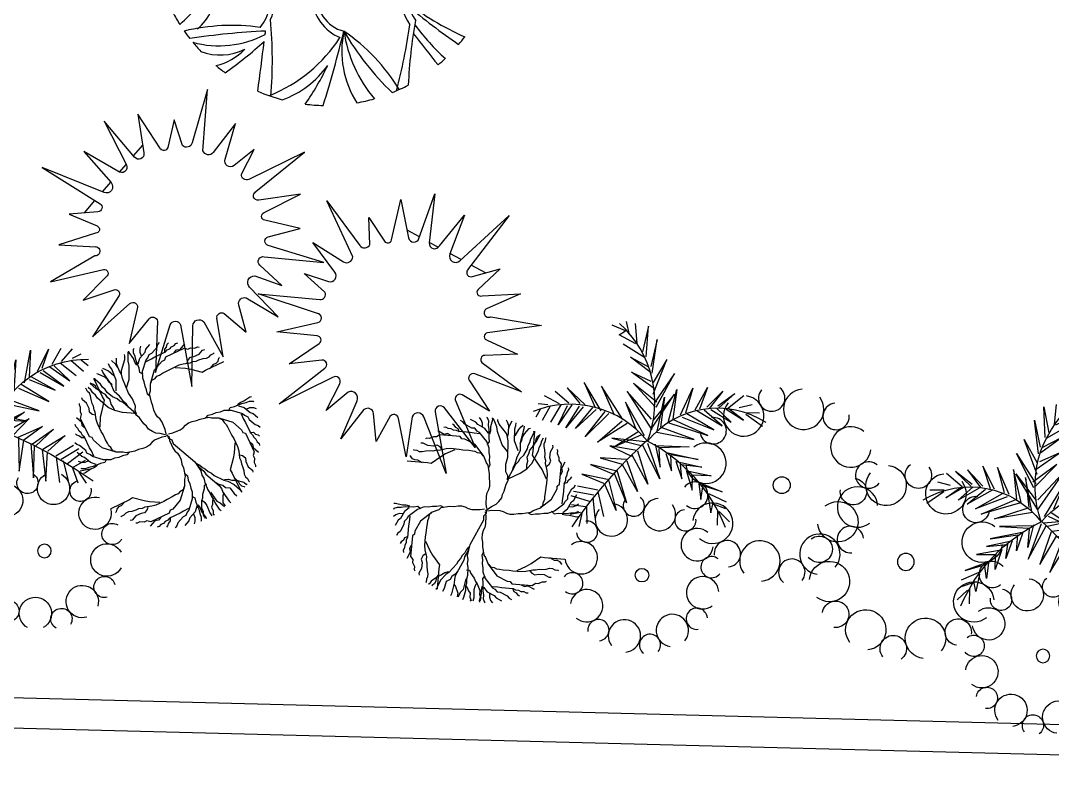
# Model space of a CAD drawing. Header units: millimetres. Extents: x 2680932 to 6187768, y 127588 to 383208.
# Drawn here: x 2890690 to 2892742, y 148388 to 149904 of the extents above; entities that cross this region are included whole.
import ezdxf

# ---------------------------------------------------------------- set-up
doc = ezdxf.new("R2010")
doc.units = ezdxf.units.MM
doc.header["$LTSCALE"] = 20
for name, color, linetype in [('家具内线', 36, 'Continuous'), ('家具外线', 255, 'Continuous'), ('标注', 6, 'Continuous'), ('阳台栏杆', 149, 'Continuous')]:
    doc.layers.add(name, color=color, linetype=linetype)

# ---------------------------------------------------------------- blocks, each defined once
blk = doc.blocks.new('MK-ZW-0233')
at = {"layer": '家具内线'}
for centre, radius, start, end in [((-123992.2, 6391), 888.3, 198.3624, 207.9764), ((-125359, 5786.4), 533.6, 24.6827, 34.5736), ((-124654.8, 5924), 233.8, 136.9242, 187.8864), ((-124624.8, 5877), 200.5, 93.2751, 139.9903), ((-125383.4, 5962.2), 408.7, 351.6519, 13.0282), ((-124874.2, 6127.4), 146.8, 222.8383, 259.7004), ((-124802.3, 5937.3), 107, 144.9498, 207.921), ((-80631.4, 18175.9), 45793.7, 195.41189, 195.42072), ((-124647.8, 5972.7), 128.8, 179.2774, 208.731), ((-124794, 6275.2), 391, 278.2209, 298.8771), ((-124770.7, 4831.9), 1113.3, 74.5509, 81.4496), ((-124924.9, 5963.5), 81.3, 228.2592, 290.1619), ((-124867.1, 5974.3), 84.6, 256.7975, 282.1242), ((-124787.8, 5877.7), 63.1, 167.3636, 193.9648), ((-124669.5, 5857.6), 105.7, 149.8069, 182.4763), ((-124879.1, 5831.2), 134.3, 344.6002, 26.3862), ((-124290, 5593.3), 368, 120.4681, 145.5338), ((-125037.6, 6767.2), 888.3, 264.8677, 274.7699), ((-124835.4, 5994), 299.7, 200.8844, 236.4929), ((-124911.5, 5999.7), 128.8, 246.0709, 275.5246), ((-124814.3, 5934.5), 105.7, 216.6005, 249.2698), ((-124662.3, 5870.8), 77.8, 166.0807, 212.8574), ((-124850.1, 5812.4), 50.1, 39.1009, 88.7068), ((-124755.1, 5801.6), 55.1, 111.2404, 161.0332), ((-124689.8, 5801.6), 88.7, 133.8296, 168.0428), ((-124796.6, 5833.8), 55.1, 178.0339, 223.7891), ((-124777.8, 5821.3), 40.4, 145.8448, 189.7004), ((-124791.3, 5768.9), 53.1, 36.2277, 119.879), ((-124839.5, 5841.9), 112.7, 330.6885, 353.1781), ((-124914.9, 5706.1), 93.9, 94.9732, 156.1785), ((-124917.1, 5716.3), 74, 84.9096, 164.3665), ((-124913.8, 5839.2), 40.8, 255.9902, 302.7741), ((-126641.6, 3448.7), 2911.7, 52.6009, 53.5216), ((-124605.1, 6050.5), 377.7, 220.5484, 225.3824), ((-124834.5, 5742.9), 52.7, 90.5104, 132.8529), ((-124664.7, 5821.5), 74, 264.9096, 344.3665), ((-124666.8, 5831.7), 93.9, 274.9732, 336.1785), ((-124746.4, 5543.8), 299.7, 21.4135, 56.4929), ((-125059.3, 6074.9), 364.2, 300.7405, 306.6817), ((-124791.3, 5768.9), 53.1, 165.5822, 200.6279), ((-124791.3, 5768.9), 53.1, 344.7693, 19.6817), ((-124522.5, 5462.9), 364.2, 120.7405, 126.6817), ((-122940.1, 8089.1), 2911.7, 232.6009, 233.5216), ((-124742.3, 5695.9), 112.7, 150.6885, 173.1781), ((-124747.2, 5794.9), 52.7, 270.5104, 312.8529), ((-124976.7, 5487.3), 377.7, 40.5484, 45.3824), ((-125291.8, 5944.5), 368, 301.6502, 325.5338), ((-124829.6, 5713.3), 55.1, 328.9885, 14.7437), ((-124785.2, 5704), 55.1, 358.0339, 43.7891), ((-124668, 5698.6), 40.8, 75.9902, 122.7741), ((-124919.5, 5667), 77.8, 346.0807, 32.8574), ((-124791.3, 5768.9), 53.1, 288.1389, 300.7157), ((-124804, 5716.5), 40.4, 325.8448, 9.7004), ((-124731.7, 5725.4), 50.1, 219.1009, 268.7068), ((-124767.5, 5603.3), 105.7, 36.6005, 69.2698), ((-124863.1, 5616.7), 105.7, 7.5551, 40.2244), ((-124794, 5660.1), 63.1, 347.3636, 13.9648), ((-124670.3, 5538.1), 128.8, 66.0709, 95.5246), ((-124787.7, 5262.6), 391, 98.2209, 118.8771), ((-124927, 5613.8), 233.8, 305.6769, 7.8864), ((-124714.7, 5563.5), 84.6, 76.7975, 102.1242), ((-124779.4, 5600.5), 107, 324.9498, 27.921), ((-124656.9, 5574.3), 81.3, 48.2592, 110.1619), ((-124544.1, 4770.6), 888.3, 84.9149, 94.7699), ((-124811, 6705.9), 1113.3, 254.507, 261.4496), ((-124895.8, 5643.6), 137.6, 299.4712, 354.2383), ((-125347.2, 5300), 574.5, 12.4544, 23.2051), ((-124904.3, 5419), 146.8, 13.7929, 50.655)]:
    blk.add_arc(centre, radius, start, end, dxfattribs=at)
at = {"layer": '家具外线'}
for centre, radius, start, end in [((-124791.3, 5768.9), 345, 106.926, 117.0852), ((-125017.4, 6025.8), 145.5, 6.4134, 30.2235), ((-125058.1, 6170.1), 225.2, 325.3383, 344.6146), ((-124791.3, 5768.9), 345, 92.7595, 98.2787), ((-80631.4, 18175.9), 45793.7, 195.27222, 195.39469), ((-123941.8, 5619.5), 930.4, 148.2534, 154.5582), ((-124644.6, 6007.3), 115.1, 123.1974, 159.2239), ((-124791.3, 5768.9), 345, 75.9695, 80.2815), ((-125046.6, 5935.2), 171.8, 23.1271, 55.1217), ((-125372.6, 7258.8), 1393.7, 295.3256, 301.964), ((-124669.9, 5978.4), 107.9, 80.8315, 139.7062), ((-124791.3, 5768.9), 345, 63.0406, 66.3223), ((-124791.3, 5768.9), 345, 121.6472, 127.3098), ((-124544.7, 6446.4), 574.5, 221.9115, 232.2505), ((-124791.3, 5768.9), 345, 128.7897, 132.7421), ((-124814.5, 5983.2), 200.5, 164.19, 206.7838), ((-126379.2, 5840.4), 1393.7, 2.1192, 8.3735), ((-125070.3, 6262.6), 537.3, 320.9027, 335.7622), ((-124791.3, 5768.9), 345, 49.0769, 52.3298), ((-124925.4, 5981.7), 107.9, 157.897, 206.4998), ((-125679.5, 6812.7), 1361.9, 319.5013, 324.9028), ((-124686.4, 5970.7), 81.3, 161.4656, 242.6331), ((-124879.1, 6318.4), 464.9, 306.2009, 317.2698), ((-124791.3, 5768.9), 345, 39.4997, 42.7024), ((-124791.3, 5768.9), 345, 139.7422, 143.6501), ((-124308.7, 6509.5), 930.4, 215.1784, 221.3517), ((-124942.1, 6016.4), 115.1, 192.2878, 226.0174), ((-125912.5, 7720.1), 2219, 306.6454, 308.7029), ((-124840.3, 6333.8), 450.6, 280.5873, 300.282), ((-124440.2, 6845.4), 917.7, 259.0967, 267.1681), ((-124791.3, 5768.9), 345, 21.7328, 27.6075), ((-124791.3, 5768.9), 345, 156.1292, 164.5076), ((-118782.9, 51263.5), 45793.7, 262.06233, 262.18823), ((-118782.9, 51263.5), 45793.7, 262.20543, 262.21427), ((-124874.3, 6290.5), 563.8, 299.8774, 315.6984), ((-124943.8, 5922.4), 190.1, 198.8236, 233.8637), ((-124632.4, 6072.3), 273.5, 278.1995, 309.419), ((-124791.3, 5768.9), 345, 9.5357, 15.4786), ((-124791.3, 5768.9), 345, 172.3461, 178.3479), ((-124808.7, 6272.4), 560.9, 234.653, 243.8495), ((-124552.2, 5988.2), 191.1, 257.5483, 301.9711), ((-124791.3, 5768.9), 53.1, 149.1669, 149.8284), ((-125258, 3221.6), 2664.2, 72.2636, 75.5553), ((-124323.8, 8316.2), 2664.2, 252.2471, 255.5553), ((-124637.9, 5615.4), 190.1, 19.2091, 53.8637), ((-124773, 5265.4), 560.9, 54.7382, 63.8495), ((-124791.3, 5768.9), 345, 352.4208, 358.381), ((-125029.6, 5549.6), 191.1, 77.5483, 122.2059), ((-124949.4, 5465.5), 273.5, 98.1995, 129.5803), ((-124707.5, 5247.3), 563.8, 119.8774, 135.7733), ((-124702.7, 5706.6), 134.3, 164.6002, 206.3862), ((-124791.3, 5768.9), 53.1, 217.2562, 238.1465), ((-124791.3, 5768.9), 345, 189.6118, 195.5691), ((-124772.5, 5706), 50.1, 159.1546, 239.6614), ((-124791.3, 5768.9), 345, 336.1407, 344.7097), ((-124741.5, 5204), 450.6, 100.5873, 120.282), ((-124858.7, 5679.2), 63.1, 318.3182, 344.9194), ((-123202.6, 5697.4), 1393.7, 182.1192, 188.351), ((-130798.9, -39725.7), 45793.7, 82.20543, 82.21427), ((-124767.3, 5554.6), 200.5, 344.4328, 26.7838), ((-124791.3, 5768.9), 345, 201.8336, 207.6074), ((-124836.2, 5556.3), 84.6, 47.7521, 73.0788), ((-124198.4, 5575.6), 408.7, 171.6519, 192.9611), ((-125273.1, 5028.3), 930.4, 35.2185, 41.3517), ((-130798.9, -39725.7), 45793.7, 82.06323, 82.18823), ((-125141.6, 4692.4), 917.7, 79.0967, 87.2144), ((-123902.3, 4725.2), 1361.9, 139.5013, 144.9222), ((-124511.5, 5275.2), 537.3, 140.9027, 155.8086), ((-124997.4, 5703.3), 233.8, 277.6372, 338.841), ((-124639.7, 5521.4), 115.1, 12.656, 46.0174), ((-124656.3, 5556.1), 107.9, 338.5537, 26.4998), ((-123669.3, 3817.7), 2219, 126.6454, 128.717), ((-124702.6, 5219.5), 464.9, 126.2009, 137.334), ((-124791.3, 5768.9), 345, 319.8915, 323.7523), ((-124791.3, 5768.9), 345, 219.5811, 222.797), ((-125037, 5091.4), 574.5, 41.9539, 52.2505), ((-124707.6, 5410.4), 146.8, 42.8383, 79.7004), ((-124314.9, 5481.7), 533.6, 175.6373, 185.7535), ((-124660.2, 5503.3), 171.8, 174.0817, 207.2807), ((-124222.7, 5751.4), 533.6, 204.6827, 214.5396), ((-124535.2, 5602.6), 171.8, 203.1271, 234.9824), ((-124791.3, 5768.9), 345, 229.1814, 232.4475), ((-124791.3, 5768.9), 345, 308.9966, 313.0138), ((-124764.3, 5292.3), 225.2, 116.2929, 135.3423), ((-124729.7, 5438.3), 145.5, 157.368, 181.5852), ((-124523.7, 5367.7), 225.2, 145.3383, 164.575), ((-124564.3, 5512), 145.5, 186.4134, 210.1223), ((-124791.3, 5768.9), 345, 304.3177, 307.4478), ((-124791.3, 5768.9), 345, 239.5193, 247.2857), ((-124791.3, 5768.9), 345, 297.1594, 301.7361), ((-124791.3, 5768.9), 345, 287.0321, 291.9443), ((-124791.3, 5768.9), 345, 255.9208, 260.9007), ((-124791.3, 5768.9), 345, 266.3942, 278.4099)]:
    blk.add_arc(centre, radius, start, end, dxfattribs=at)
blk = doc.blocks.new('MK-ZW-0004')
at = {"layer": '家具内线'}
for p, q in [((-131356.9, 4514.5), (-131363.7, 4542.2)), ((-131354.8, 4495.1), (-131371.2, 4515.8)), ((-131354.9, 4510.9), (-131339.5, 4535.5)), ((-131357.9, 4472.8), (-131378.7, 4505.2)), ((-131341.6, 4507.5), (-131355.9, 4492.9)), ((-131354.5, 4474.7), (-131341.6, 4507.5)), ((-131352.1, 4442.9), (-131382.4, 4484.1)), ((-131382.4, 4484.1), (-131355.2, 4452.2)), ((-131338.5, 4474.4), (-131354.8, 4455.6)), ((-131351.8, 4446.2), (-131338.5, 4474.4)), ((-131380.7, 4445.5), (-131347.7, 4423.3)), ((-131345.6, 4411.8), (-131380.7, 4445.5)), ((-131333.7, 4450.2), (-131349, 4425.7)), ((-131344.2, 4409.4), (-131333.7, 4450.2)), ((-131503.8, 4377), (-131519.7, 4414.9)), ((-131337.1, 4385), (-131373.6, 4421.1)), ((-131373.6, 4421.1), (-131340.8, 4395.5)), ((-131327.9, 4420.3), (-131340.2, 4394.3)), ((-131336.4, 4383.8), (-131327.9, 4420.3)), ((-131329.2, 4359.4), (-131375.3, 4404.3)), ((-131375.3, 4404.3), (-131334, 4367.8)), ((-131318.3, 4395.7), (-131334, 4367.8)), ((-131327.5, 4360.4), (-131318.3, 4395.7)), ((-131307, 4324.1), (-131290.3, 4397)), ((-131290.3, 4397), (-131296.9, 4321.7)), ((-131281.9, 4326.1), (-131264.8, 4393.2)), ((-131264.8, 4393.2), (-131268.3, 4327.8)), ((-131253.3, 4332.3), (-131239.7, 4395.3)), ((-131239.7, 4395.3), (-131241.9, 4332.7)), ((-131226.9, 4337.2), (-131208.9, 4402.7)), ((-131208.9, 4402.7), (-131219.4, 4339.4)), ((-131202.3, 4345.2), (-131183.8, 4404.8)), ((-131183.8, 4404.8), (-131191.7, 4347.1)), ((-131172.3, 4354.1), (-131156.1, 4402.2)), ((-131157.4, 4358.6), (-131140.2, 4395)), ((-131136.7, 4368.4), (-131120.4, 4396.1)), ((-131122.6, 4374.4), (-131104.1, 4393.1)), ((-131505.1, 4374.2), (-131528.5, 4389.5)), ((-131475.6, 4348.2), (-131493.7, 4384.9)), ((-131493.7, 4384.9), (-131480.5, 4351.5)), ((-131449.2, 4332.6), (-131470.8, 4375.5)), ((-131470.8, 4375.5), (-131460.2, 4336.6)), ((-131424.5, 4320.2), (-131451.4, 4372.2)), ((-131451.4, 4372.2), (-131437.3, 4327.2)), ((-131364.2, 4311.8), (-131417.1, 4373.5)), ((-131417.1, 4373.5), (-131375.7, 4311.3)), ((-131318, 4335.8), (-131373.5, 4373.6)), ((-131373.5, 4373.6), (-131322.8, 4344.2)), ((-131303.3, 4377.4), (-131321, 4345.1)), ((-131319, 4333.7), (-131303.3, 4377.4)), ((-131499.4, 4359.1), (-131524.5, 4367.2)), ((-131392.9, 4315.8), (-131432.9, 4370.6)), ((-131432.9, 4370.6), (-131404.3, 4315.4)), ((-131333.9, 4314.8), (-131389.8, 4366.6)), ((-131389.8, 4366.6), (-131347.5, 4313.1)), ((-131173.7, 4351.3), (-131143.3, 4323.7)), ((-131161.8, 4356.1), (-131131.4, 4328.5)), ((-131147.7, 4362.1), (-131122.6, 4333.5)), ((-131135.8, 4366.8), (-131113.8, 4348.8)), ((-131120.8, 4371.3), (-131101.9, 4363.7)), ((-131478.7, 4348.5), (-131519.6, 4343.4)), ((-131506.4, 4330.6), (-131464.2, 4338.4)), ((-131464.6, 4334), (-131506.4, 4330.6)), ((-131211.1, 4299.3), (-131241.9, 4332.7)), ((-131223.8, 4336.9), (-131188.2, 4300.1)), ((-131188.2, 4300.1), (-131217.2, 4340.7)), ((-131201.4, 4343.6), (-131163.5, 4308.1)), ((-131163.5, 4308.1), (-131190.8, 4345.6)), ((-131488.4, 4314.3), (-131447.4, 4329.6)), ((-131444.8, 4324.9), (-131488.4, 4314.3)), ((-131466.8, 4291.9), (-131430.7, 4320.7)), ((-131422.8, 4317.1), (-131466.8, 4291.9)), ((-131441.3, 4277.9), (-131402.5, 4312.3)), ((-131392.4, 4309.9), (-131441.3, 4277.9)), ((-131363.4, 4310.2), (-131412.6, 4263.6)), ((-131336.1, 4313.6), (-131383.6, 4263.9)), ((-131383.6, 4263.9), (-131345.8, 4310.1)), ((-131304.4, 4319.4), (-131251.5, 4278.1)), ((-131251.5, 4278.1), (-131293.8, 4321.4)), ((-131281.1, 4324.6), (-131240.1, 4288.8)), ((-131240.1, 4288.8), (-131266.1, 4329.1)), ((-131254.6, 4329.5), (-131211.1, 4299.3)), ((-131412.6, 4263.6), (-131374.8, 4309.8)), ((-131327.7, 4304), (-131403.8, 4268.7)), ((-131403.8, 4268.7), (-131340.5, 4290.6)), ((-131326.3, 4214.9), (-131328.6, 4305.6)), ((-131309.7, 4308.2), (-131312.3, 4231.1)), ((-131243.6, 4294.9), (-131304.8, 4294.7)), ((-131303.9, 4303.3), (-131243.6, 4294.9)), ((-131358.9, 4271.9), (-131425, 4234.1)), ((-131358.1, 4270.3), (-131345.7, 4207.9)), ((-131338.7, 4287.5), (-131326.3, 4214.9)), ((-131312.3, 4231.1), (-131302.6, 4285.7)), ((-131292.9, 4268.8), (-131223.4, 4269.7)), ((-131223.4, 4269.7), (-131287.6, 4259.5)), ((-131425, 4234.1), (-131359.8, 4263.2)), ((-131345.7, 4207.9), (-131366, 4263.7)), ((-131289.8, 4258.3), (-131288.5, 4179.3)), ((-131367.7, 4246.4), (-131427.1, 4202.2)), ((-131374.8, 4238.3), (-131354.1, 4186.8)), ((-131288.5, 4179.3), (-131280.1, 4241.3)), ((-131272.6, 4233.4), (-131207.9, 4247.9)), ((-131207.9, 4247.9), (-131268.2, 4225.7)), ((-131388, 4210.3), (-131431.5, 4158.8)), ((-131427.1, 4202.2), (-131380.1, 4227.1)), ((-131354.1, 4186.8), (-131377.4, 4222.5)), ((-131262.5, 4220.8), (-131262.9, 4155.1)), ((-131262.9, 4155.1), (-131255.5, 4208.4)), ((-131255, 4212.8), (-131200, 4223.8)), ((-131200, 4223.8), (-131251.5, 4206.6)), ((-131236.1, 4195), (-131184.6, 4212.2)), ((-131184.6, 4212.2), (-131230.4, 4190.1)), ((-131431.5, 4158.8), (-131392.4, 4197.6)), ((-131368.1, 4160.3), (-131388.4, 4195.7)), ((-131385.3, 4205.7), (-131368.1, 4160.3)), ((-131241.4, 4194), (-131228.6, 4146.1)), ((-131218.9, 4180.3), (-131174.5, 4199.6)), ((-131174.5, 4199.6), (-131211, 4176.6)), ((-131200.4, 4168.4), (-131164.3, 4187)), ((-131394.6, 4175.9), (-131430.6, 4126.6)), ((-131391.5, 4175.6), (-131369, 4131.2)), ((-131228.6, 4146.1), (-131233.9, 4186)), ((-131215.4, 4174.1), (-131204.4, 4139.6)), ((-131180.6, 4159.3), (-131152, 4175.7)), ((-131430.6, 4126.6), (-131393.7, 4164.1)), ((-131198.7, 4165.3), (-131181.9, 4136.1)), ((-131178, 4154.7), (-131162.6, 4143)), ((-131160.4, 4154.5), (-131145, 4163.3)), ((-131393.7, 4143.7), (-131411.7, 4108.8)), ((-131390.6, 4143.4), (-131372.1, 4111.1)), ((-131389.7, 4121.4), (-131398.5, 4096)), ((-131372.1, 4111.1), (-131386.6, 4110.9)), ((-131386.6, 4110.9), (-131370.3, 4087.5))]:
    blk.add_line(p, q, dxfattribs=at)
for centre, radius in [((-131490.5, 4534.9), 16.8), ((-131159.8, 4541.4), 13.5)]:
    blk.add_circle(centre, radius, dxfattribs=at)
at = {"layer": '家具外线'}
for p, q in [((-131013.3, 4409.5), (-131046, 4433.7)), ((-131034.9, 4437.9), (-131035.8, 4439.5)), ((-131034.3, 4432.2), (-131034.9, 4437.9)), ((-131022.8, 4444.9), (-131023.7, 4446.4)), ((-131018.1, 4441.4), (-131022.8, 4444.9)), ((-131015.5, 4436.8), (-131018.1, 4441.4)), ((-131010.8, 4433.4), (-131015.5, 4436.8)), ((-131004.1, 4431.1), (-131010.8, 4433.4)), ((-131000.1, 4447.7), (-131003.9, 4449.6)), ((-130994.8, 4438.4), (-131000.1, 4447.7)), ((-130985.5, 4431.5), (-130994.8, 4438.4)), ((-130989.1, 4451.9), (-130992, 4452.3)), ((-130984.4, 4448.5), (-130989.1, 4451.9)), ((-130975.7, 4447.3), (-130984.4, 4448.5)), ((-130971, 4443.9), (-130975.7, 4447.3)), ((-130963.2, 4444.3), (-130971, 4443.9)), ((-130930.5, 4420.2), (-130963.2, 4444.3)), ((-130955.6, 4440.5), (-130962.6, 4452.8)), ((-130948.9, 4438.2), (-130955.6, 4440.5)), ((-130945.2, 4450.5), (-130949, 4452.4)), ((-130945.4, 4432), (-130948.9, 4438.2)), ((-130942.6, 4445.9), (-130945.2, 4450.5)), ((-130937.9, 4442.5), (-130942.6, 4445.9)), ((-130935.3, 4437.8), (-130937.9, 4442.5)), ((-130930.6, 4434.4), (-130935.3, 4437.8)), ((-130928.9, 4445.6), (-130930.7, 4448.6)), ((-130928, 4429.8), (-130930.6, 4434.4)), ((-130928.3, 4439.8), (-130928.9, 4445.6)), ((-130925.7, 4435.2), (-130928.3, 4439.8)), ((-130927.1, 4428.2), (-130925.7, 4435.2)), ((-130910.6, 4441.8), (-130913.2, 4446.4)), ((-130910, 4436), (-130910.6, 4441.8)), ((-130902, 4422.2), (-130910, 4436)), ((-130889, 4427.6), (-130895.2, 4438.3)), ((-131031.7, 4427.5), (-131034.3, 4432.2)), ((-131027, 4424.1), (-131031.7, 4427.5)), ((-131021.8, 4414.9), (-131027, 4424.1)), ((-130996.5, 4427.3), (-131004.1, 4431.1)), ((-130991.9, 4423.8), (-130996.5, 4427.3)), ((-130985.2, 4421.5), (-130991.9, 4423.8)), ((-130978.8, 4429.2), (-130985.5, 4431.5)), ((-130980.5, 4418.1), (-130985.2, 4421.5)), ((-130967.1, 4413.5), (-130980.5, 4418.1)), ((-130975.3, 4423.1), (-130978.8, 4429.2)), ((-130974.7, 4417.3), (-130975.3, 4423.1)), ((-130959.5, 4409.7), (-130967.1, 4413.5)), ((-130929.9, 4414.4), (-130930.5, 4420.2)), ((-130925.2, 4410.9), (-130929.9, 4414.4)), ((-130909.3, 4416), (-130928, 4429.8)), ((-130903.7, 4411), (-130909.3, 4416)), ((-130897.4, 4418.7), (-130902, 4422.2)), ((-130895.9, 4411.4), (-130897.4, 4418.7)), ((-130888.4, 4421.8), (-130889, 4427.6)), ((-130880.5, 4408), (-130888.4, 4421.8)), ((-130883.1, 4412.6), (-130878.8, 4419.2)), ((-130878.8, 4419.2), (-130877.4, 4426.1)), ((-130877.4, 4426.1), (-130878, 4431.9)), ((-130870.6, 4409.6), (-130866.3, 4416.1)), ((-130868, 4404.9), (-130857.5, 4415)), ((-130866.3, 4416.1), (-130864.9, 4423)), ((-130864.9, 4423), (-130865.7, 4424.6)), ((-130863.5, 4411.3), (-130858.3, 4416.3)), ((-130857.5, 4415), (-130856.4, 4417.7)), ((-131007.8, 4404.5), (-131013.3, 4409.5)), ((-130984.2, 4405.8), (-131007.8, 4404.5)), ((-130973.5, 4405.8), (-130984.2, 4405.8)), ((-130953.1, 4403.2), (-130973.5, 4405.8)), ((-130945.5, 4399.3), (-130959.5, 4409.7)), ((-130940, 4394.3), (-130945.5, 4399.3)), ((-130930.7, 4387.4), (-130940, 4394.3)), ((-130913.8, 4391), (-130925.2, 4410.9)), ((-130894.4, 4404.1), (-130903.7, 4411)), ((-130893.3, 4406.8), (-130895.9, 4411.4)), ((-130890.8, 4383.7), (-130893.3, 4406.8)), ((-130882.7, 4388.4), (-130874, 4401.5)), ((-130879.3, 4396.4), (-130880.5, 4408)), ((-130877.5, 4393.4), (-130872.3, 4398.4)), ((-130874, 4401.5), (-130870.6, 4409.6)), ((-130872.3, 4398.4), (-130868, 4404.9)), ((-130872.1, 4384), (-130869.3, 4397.8)), ((-130869.3, 4397.8), (-130864.9, 4404.4)), ((-130864.9, 4404.4), (-130863.5, 4411.3)), ((-130859.9, 4390.9), (-130851.3, 4404)), ((-130851.3, 4404), (-130846.1, 4409.1)), ((-130850.1, 4392.5), (-130845.7, 4399.1)), ((-130849.5, 4386.7), (-130850.1, 4392.5)), ((-130845.7, 4399.1), (-130844.3, 4406)), ((-130844.8, 4383.3), (-130834.4, 4393.3)), ((-130844.3, 4406), (-130841.4, 4405.6)), ((-130834.4, 4393.3), (-130830.3, 4395.6)), ((-131110.1, 4374.5), (-131112.8, 4375.7)), ((-131100, 4364.1), (-131110.1, 4374.5)), ((-130925.1, 4382.4), (-130930.7, 4387.4)), ((-130920.4, 4379), (-130925.1, 4382.4)), ((-130917.8, 4374.4), (-130920.4, 4379)), ((-130912.3, 4369.4), (-130917.8, 4374.4)), ((-130910.8, 4362.1), (-130913.8, 4391)), ((-130893.7, 4369.8), (-130890.8, 4383.7)), ((-130893.1, 4378.3), (-130886.2, 4380.3)), ((-130886.2, 4380.3), (-130882.7, 4388.4)), ((-130872.9, 4371.3), (-130871.5, 4378.2)), ((-130871.5, 4378.2), (-130872.1, 4384)), ((-130871.2, 4382.4), (-130865.1, 4385.9)), ((-130865.1, 4385.9), (-130859.9, 4390.9)), ((-130858.7, 4365.1), (-130854.3, 4371.7)), ((-130857.8, 4363.6), (-130842.2, 4378.7)), ((-130854.3, 4371.7), (-130849.1, 4376.7)), ((-130850.9, 4379.8), (-130849.5, 4386.7)), ((-130850.3, 4374), (-130850.9, 4379.8)), ((-130849.1, 4376.7), (-130844.8, 4383.3)), ((-130842.2, 4378.7), (-130835.2, 4380.6)), ((-130835.2, 4380.6), (-130825, 4386.4)), ((-130833.6, 4359.1), (-130818, 4374.1)), ((-130832.2, 4366), (-130829.4, 4379.9)), ((-130829.4, 4379.9), (-130824.2, 4384.9)), ((-130818, 4374.1), (-130814, 4376.4)), ((-131121.2, 4354.7), (-131126.9, 4354.1)), ((-131114.2, 4353.3), (-131121.2, 4354.7)), ((-131118.1, 4367.2), (-131119.7, 4366.4)), ((-131111.2, 4365.8), (-131118.1, 4367.2)), ((-131103.1, 4351.6), (-131116.9, 4343.7)), ((-131107.7, 4349), (-131114.2, 4353.3)), ((-131104.6, 4361.5), (-131111.2, 4365.8)), ((-131096.5, 4358), (-131104.6, 4361.5)), ((-131091.5, 4352.8), (-131103.1, 4351.6)), ((-131093.5, 4359.8), (-131100, 4364.1)), ((-131083.4, 4349.4), (-131096.5, 4358)), ((-131088.5, 4354.6), (-131093.5, 4359.8)), ((-130913.6, 4348.2), (-130910.8, 4362.1)), ((-130911.6, 4363.6), (-130912.3, 4369.4)), ((-130905.8, 4348.6), (-130901.4, 4355.2)), ((-130901.4, 4355.2), (-130898, 4363.3)), ((-130898, 4363.3), (-130893.7, 4369.8)), ((-130873.1, 4352.8), (-130871.7, 4359.7)), ((-130868.5, 4349.3), (-130873.1, 4352.8)), ((-130871.7, 4359.7), (-130872.9, 4371.3)), ((-130872.5, 4347), (-130863.9, 4360.1)), ((-130863.9, 4360.1), (-130858.7, 4365.1)), ((-130843.2, 4347.5), (-130838, 4352.5)), ((-130838, 4352.5), (-130833.6, 4359.1)), ((-130831.6, 4360.2), (-130832.2, 4366)), ((-130821.7, 4347.5), (-130811.2, 4357.6)), ((-130811.2, 4357.6), (-130805.2, 4361.1)), ((-130802.2, 4346.5), (-130797, 4351.5)), ((-130797, 4351.5), (-130798.1, 4348.8)), ((-131122.7, 4343.1), (-131133.4, 4336.9)), ((-131116.9, 4343.7), (-131122.7, 4343.1)), ((-131113.8, 4334.7), (-131117.2, 4330)), ((-131106.5, 4336.2), (-131113.8, 4334.7)), ((-131101.9, 4338.8), (-131106.5, 4336.2)), ((-131099.2, 4337.7), (-131106.1, 4328.4)), ((-131078.8, 4341.3), (-131101.9, 4338.8)), ((-131075.3, 4345.9), (-131083.4, 4349.4)), ((-131064.9, 4338.4), (-131078.8, 4341.3)), ((-131073.4, 4339), (-131075.3, 4345.9)), ((-131058.4, 4334.1), (-131064.9, 4338.4)), ((-131050.3, 4330.7), (-131058.4, 4334.1)), ((-131043.7, 4326.3), (-131050.3, 4330.7)), ((-130919.9, 4326.3), (-130913, 4342.5)), ((-130915.3, 4337.1), (-130909.2, 4340.5)), ((-130913, 4342.5), (-130913.6, 4348.2)), ((-130909.2, 4340.5), (-130905.8, 4348.6)), ((-130884.6, 4325.8), (-130881.2, 4333.9)), ((-130881.2, 4333.9), (-130876, 4338.9)), ((-130876, 4338.9), (-130872.5, 4347)), ((-130873.6, 4330.1), (-130843.2, 4347.5)), ((-130857, 4329.4), (-130836.1, 4335.2)), ((-130851.3, 4342.8), (-130844.3, 4344.8)), ((-130844.3, 4344.8), (-130836.5, 4345.2)), ((-130836.5, 4345.2), (-130830.4, 4348.7)), ((-130836.1, 4335.2), (-130828.3, 4335.6)), ((-130835.3, 4333.7), (-130828.6, 4331.4)), ((-130830.4, 4348.7), (-130821.7, 4347.5)), ((-130828.6, 4331.4), (-130820.7, 4331.8)), ((-130828.3, 4335.6), (-130814.4, 4339.5)), ((-130822.6, 4318.2), (-130798.4, 4350.9)), ((-130820.7, 4331.8), (-130812, 4330.6)), ((-130817.2, 4326.7), (-130808, 4331.9)), ((-130814.4, 4339.5), (-130802.2, 4346.5)), ((-130812, 4330.6), (-130796.3, 4331.5)), ((-130808, 4331.9), (-130804.5, 4336.6)), ((-130804.5, 4336.6), (-130799.9, 4339.3)), ((-130799.9, 4339.3), (-130794.2, 4339.9)), ((-130796.3, 4331.5), (-130790.2, 4334.9)), ((-130794.2, 4339.9), (-130792.6, 4340.7)), ((-130790.2, 4334.9), (-130789.3, 4333.4)), ((-131136.9, 4321.5), (-131141.5, 4318.9)), ((-131131.1, 4322.1), (-131136.9, 4321.5)), ((-131117.2, 4330), (-131131.1, 4322.1)), ((-131111.1, 4322.8), (-131124.9, 4304.1)), ((-131106.1, 4328.4), (-131111.1, 4322.8)), ((-131086, 4318.3), (-131106, 4306.9)), ((-131057.2, 4321.3), (-131086, 4318.3)), ((-131074.1, 4311.7), (-131077.5, 4307)), ((-131069.5, 4314.3), (-131074.1, 4311.7)), ((-131064.5, 4319.8), (-131069.5, 4314.3)), ((-131058.7, 4320.4), (-131064.5, 4319.8)), ((-131043.3, 4318.5), (-131057.2, 4321.3)), ((-131035.6, 4322.9), (-131043.7, 4326.3)), ((-131037.5, 4319.1), (-131043.3, 4318.5)), ((-131021.4, 4312.2), (-131037.5, 4319.1)), ((-131032.1, 4316.8), (-131035.6, 4322.9)), ((-131014.8, 4307.9), (-131021.4, 4312.2)), ((-130948.9, 4282.9), (-130900.2, 4310.7)), ((-130932, 4305.1), (-130927.7, 4311.6)), ((-130927.7, 4311.6), (-130924.2, 4319.7)), ((-130924.2, 4319.7), (-130919.9, 4326.3)), ((-130900.2, 4310.7), (-130884.6, 4325.8)), ((-130896.2, 4313.1), (-130891, 4318.1)), ((-130896.2, 4313.1), (-130889.2, 4315)), ((-130891, 4318.1), (-130878.8, 4325.1)), ((-130889.2, 4315), (-130883.1, 4318.5)), ((-130883.1, 4318.5), (-130876.2, 4320.4)), ((-130878.8, 4325.1), (-130873.6, 4330.1)), ((-130876.2, 4320.4), (-130870.1, 4323.9)), ((-130870.1, 4323.9), (-130863.1, 4325.9)), ((-130863.1, 4325.9), (-130857, 4329.4)), ((-130827.6, 4312.7), (-130822.6, 4318.2)), ((-130826.3, 4289.1), (-130827.6, 4312.7)), ((-130801, 4309), (-130798.7, 4315.7)), ((-130798.7, 4315.7), (-130795.3, 4320.4)), ((-130795.3, 4320.4), (-130790.7, 4323)), ((-130790.7, 4323), (-130787.2, 4327.7)), ((-130787.2, 4327.7), (-130785.7, 4328.6)), ((-131141, 4289.5), (-131145.6, 4286.9)), ((-131140.6, 4303.2), (-131143.7, 4301.4)), ((-131137.5, 4294.2), (-131141, 4289.5)), ((-131134.9, 4303.8), (-131140.6, 4303.2)), ((-131115.2, 4301.6), (-131139.4, 4268.9)), ((-131132.9, 4296.8), (-131137.5, 4294.2)), ((-131130.3, 4306.4), (-131134.9, 4303.8)), ((-131129.5, 4301.5), (-131132.9, 4296.8)), ((-131123.3, 4305), (-131130.3, 4306.4)), ((-131124.9, 4304.1), (-131129.5, 4301.5)), ((-131109.5, 4302.2), (-131115.2, 4301.6)), ((-131106, 4306.9), (-131109.5, 4302.2)), ((-131089.4, 4292.1), (-131094.4, 4286.6)), ((-131082.5, 4301.4), (-131089.4, 4292.1)), ((-131077.5, 4307), (-131082.5, 4301.4)), ((-131006.7, 4304.4), (-131014.8, 4307.9)), ((-131000.1, 4300.1), (-131006.7, 4304.4)), ((-130995.1, 4294.9), (-131000.1, 4300.1)), ((-130991.6, 4288.8), (-130995.1, 4294.9)), ((-130957.2, 4278.4), (-130948.5, 4291.5)), ((-130948.5, 4291.5), (-130943.3, 4296.6)), ((-130943.3, 4296.6), (-130937.2, 4300)), ((-130937.2, 4300), (-130932, 4305.1)), ((-130814, 4285.4), (-130810.6, 4290.1)), ((-130810.6, 4290.1), (-130808.3, 4296.8)), ((-130808.3, 4296.8), (-130804.8, 4301.4)), ((-130804.8, 4301.4), (-130801, 4309)), ((-130802.8, 4283.7), (-130800.6, 4290.4)), ((-130800.6, 4290.4), (-130793.7, 4299.8)), ((-130793.7, 4299.8), (-130784.4, 4305)), ((-130784.4, 4305), (-130782.5, 4308.8)), ((-130783.6, 4289.3), (-130780.2, 4294)), ((-130780.2, 4294), (-130779.8, 4296.9)), ((-131135.6, 4276.5), (-131147.9, 4269.4)), ((-131145.6, 4286.9), (-131147.5, 4283.1)), ((-131139.4, 4268.9), (-131139, 4261.1)), ((-131133.3, 4283.2), (-131135.6, 4276.5)), ((-131127.1, 4286.7), (-131133.3, 4283.2)), ((-131104.8, 4272.6), (-131108.6, 4265)), ((-131094.4, 4286.6), (-131104.8, 4272.6)), ((-131098.2, 4279), (-131100.9, 4258.6)), ((-130986.9, 4269.3), (-130993.9, 4267.4)), ((-130986.6, 4283.6), (-130991.6, 4288.8)), ((-130978.2, 4268.2), (-130986.9, 4269.3)), ((-130973.5, 4274.9), (-130986.6, 4283.6)), ((-130962.5, 4269), (-130978.2, 4268.2)), ((-130965.4, 4271.5), (-130973.5, 4274.9)), ((-130964.6, 4267.8), (-130960.2, 4274.4)), ((-130960.6, 4270.3), (-130957.2, 4278.4)), ((-130960.2, 4274.4), (-130953.3, 4276.3)), ((-130953.3, 4276.3), (-130948.9, 4282.9)), ((-130828.9, 4258), (-130826.3, 4278.4)), ((-130826.3, 4278.4), (-130826.3, 4289.1)), ((-130822.4, 4264.4), (-130818.6, 4272)), ((-130818.6, 4272), (-130814, 4285.4)), ((-130814.8, 4279.6), (-130809, 4280.2)), ((-130809, 4280.2), (-130802.8, 4283.7)), ((-130788.2, 4276), (-130784.8, 4280.6)), ((-130787.8, 4268.1), (-130788.2, 4276)), ((-130784.8, 4280.6), (-130783.6, 4289.3)), ((-131142.4, 4256.4), (-131143.6, 4247.7)), ((-131139, 4261.1), (-131142.4, 4256.4)), ((-131124.3, 4253.3), (-131126.6, 4246.6)), ((-131118.2, 4256.8), (-131124.3, 4253.3)), ((-131112.4, 4257.4), (-131118.2, 4256.8)), ((-131113.2, 4251.6), (-131116.6, 4246.9)), ((-131108.6, 4265), (-131113.2, 4251.6)), ((-131100.9, 4258.6), (-131100.8, 4247.9)), ((-131014.2, 4255.8), (-131024.6, 4245.7)), ((-131008.1, 4259.2), (-131014.2, 4255.8)), ((-131002.9, 4264.3), (-131008.1, 4259.2)), ((-130993.9, 4267.4), (-131002.9, 4264.3)), ((-130970, 4258.6), (-130978.7, 4245.5)), ((-130966.6, 4266.7), (-130970, 4258.6)), ((-130961.8, 4265.5), (-130953.7, 4262.1)), ((-130953.7, 4262.1), (-130940.6, 4253.4)), ((-130940.6, 4253.4), (-130935.5, 4248.2)), ((-130837.8, 4244.9), (-130832.8, 4250.4)), ((-130832.8, 4250.4), (-130822.4, 4264.4)), ((-130811.9, 4235.4), (-130787.8, 4268.1)), ((-130800.1, 4250.3), (-130793.9, 4253.8)), ((-130793.9, 4253.8), (-130791.6, 4260.5)), ((-130791.6, 4260.5), (-130779.3, 4267.6)), ((-130786.2, 4247.5), (-130781.6, 4250.1)), ((-130781.6, 4250.1), (-130779.7, 4253.9)), ((-131147, 4243), (-131147.4, 4240.1)), ((-131143.6, 4247.7), (-131147, 4243)), ((-131142.7, 4232), (-131144.7, 4228.2)), ((-131133.5, 4237.3), (-131142.7, 4232)), ((-131126.6, 4246.6), (-131133.5, 4237.3)), ((-131126.2, 4228), (-131128.5, 4221.3)), ((-131122.4, 4235.6), (-131126.2, 4228)), ((-131118.9, 4240.2), (-131122.4, 4235.6)), ((-131116.6, 4246.9), (-131118.9, 4240.2)), ((-131089.7, 4237.1), (-131114, 4223.1)), ((-131100.8, 4247.9), (-131099.6, 4224.3)), ((-131075.7, 4240.9), (-131089.7, 4237.1)), ((-131085.3, 4229.4), (-131088.7, 4221.3)), ((-131080.1, 4234.4), (-131085.3, 4229.4)), ((-131075.7, 4240.9), (-131080.1, 4234.4)), ((-131060, 4241.8), (-131075.7, 4240.9)), ((-131050.1, 4229.1), (-131062.3, 4222.1)), ((-131033.9, 4238.4), (-131060, 4241.8)), ((-131050.1, 4229.1), (-131055.3, 4224.1)), ((-131037.9, 4236.1), (-131050.1, 4229.1)), ((-131030.7, 4242.2), (-131037.9, 4236.1)), ((-131036.2, 4233), (-131036.7, 4224.5)), ((-131031.8, 4239.5), (-131036.2, 4233)), ((-131024.6, 4245.7), (-131030.7, 4242.2)), ((-130995.2, 4231.9), (-130999.5, 4225.4)), ((-130990, 4237), (-130995.2, 4231.9)), ((-130983.9, 4240.4), (-130990, 4237)), ((-130978.7, 4245.5), (-130983.9, 4240.4)), ((-130935.5, 4248.2), (-130932, 4242.1)), ((-130932, 4242.1), (-130927, 4236.9)), ((-130927, 4236.9), (-130920.5, 4232.6)), ((-130920.5, 4232.6), (-130912.4, 4229.1)), ((-130912.4, 4229.1), (-130905.8, 4224.8)), ((-130853.1, 4225.4), (-130849.6, 4230)), ((-130849.6, 4230), (-130844.7, 4235.6)), ((-130844.7, 4235.6), (-130837.8, 4244.9)), ((-130841.1, 4218.7), (-130821.2, 4230.2)), ((-130821.2, 4230.2), (-130817.7, 4234.8)), ((-130817.7, 4234.8), (-130811.9, 4235.4)), ((-130816.1, 4214.2), (-130802.3, 4232.9)), ((-130803.8, 4232), (-130796.9, 4230.6)), ((-130802.3, 4232.9), (-130797.7, 4235.5)), ((-130797.7, 4235.5), (-130794.3, 4240.2)), ((-130796.9, 4230.6), (-130792.3, 4233.2)), ((-130794.3, 4240.2), (-130789.6, 4242.8)), ((-130792.3, 4233.2), (-130786.5, 4233.8)), ((-130789.6, 4242.8), (-130786.2, 4247.5)), ((-130786.5, 4233.8), (-130783.5, 4235.6)), ((-131140, 4209.3), (-131141.5, 4208.4)), ((-131136.5, 4214), (-131140, 4209.3)), ((-131130.5, 4209.6), (-131136.6, 4206.1)), ((-131131.9, 4216.6), (-131136.5, 4214)), ((-131128.5, 4221.3), (-131131.9, 4216.6)), ((-131125.3, 4214.6), (-131130.5, 4209.6)), ((-131104.6, 4218.8), (-131128.7, 4186.1)), ((-131119.2, 4218.1), (-131125.3, 4214.6)), ((-131113.1, 4207.3), (-131120, 4205.4)), ((-131114, 4223.1), (-131119.2, 4218.1)), ((-131110, 4210.3), (-131119.2, 4205.1)), ((-131107, 4210.8), (-131113.1, 4207.3)), ((-131100, 4212.8), (-131107, 4210.8)), ((-131099.6, 4224.3), (-131104.6, 4218.8)), ((-131097.4, 4208.2), (-131102.6, 4203.1)), ((-131094.8, 4217.8), (-131100, 4212.8)), ((-131085.2, 4215.1), (-131097.4, 4208.2)), ((-131088.7, 4221.3), (-131094.8, 4217.8)), ((-131075.3, 4216.7), (-131085.2, 4215.1)), ((-131071.8, 4210.5), (-131084, 4203.6)), ((-131069.2, 4220.2), (-131075.3, 4216.7)), ((-131061.4, 4220.6), (-131071.8, 4210.5)), ((-131062.3, 4222.1), (-131069.2, 4220.2)), ((-131055.3, 4224.1), (-131061.4, 4220.6)), ((-131045.4, 4211.4), (-131055.8, 4201.4)), ((-131036.7, 4224.5), (-131045.4, 4211.4)), ((-131007.3, 4210.7), (-131014.2, 4194.6)), ((-131003, 4217.3), (-131007.3, 4210.7)), ((-130999.5, 4225.4), (-131003, 4217.3)), ((-130905.8, 4224.8), (-130889.6, 4217.9)), ((-130895, 4220.2), (-130891.6, 4214.1)), ((-130891.6, 4214.1), (-130883.5, 4210.7)), ((-130889.6, 4217.9), (-130883.9, 4218.5)), ((-130883.9, 4218.5), (-130870, 4215.7)), ((-130883.5, 4210.7), (-130876.9, 4206.3)), ((-130870, 4215.7), (-130841.1, 4218.7)), ((-130868.5, 4216.6), (-130862.7, 4217.2)), ((-130862.7, 4217.2), (-130857.7, 4222.7)), ((-130857.7, 4222.7), (-130853.1, 4225.4)), ((-130828, 4199.3), (-130821.1, 4208.7)), ((-130821.1, 4208.7), (-130816.1, 4214.2)), ((-130809.9, 4207), (-130796.1, 4214.9)), ((-130796.1, 4214.9), (-130790.3, 4215.5)), ((-130790.3, 4215.5), (-130785.7, 4218.1)), ((-131133, 4197.2), (-131134.6, 4196.3)), ((-131120, 4205.4), (-131134.2, 4197.3)), ((-131127.2, 4197.8), (-131133, 4197.2)), ((-131122.6, 4200.4), (-131127.2, 4197.8)), ((-131126, 4187.7), (-131127.2, 4185)), ((-131113.9, 4194.6), (-131126, 4187.7)), ((-131119.2, 4205.1), (-131122.6, 4200.4)), ((-131108.7, 4199.7), (-131113.9, 4194.6)), ((-131092.6, 4190.5), (-131113.5, 4170.4)), ((-131102.6, 4203.1), (-131108.7, 4199.7)), ((-131096.7, 4188.1), (-131101.9, 4183.1)), ((-131090.6, 4191.6), (-131096.7, 4188.1)), ((-131084, 4203.6), (-131092.6, 4190.5)), ((-131080.2, 4201.7), (-131084.4, 4180.9)), ((-131055.8, 4201.4), (-131073.1, 4175.1)), ((-131061.3, 4192.1), (-131059.4, 4174.8)), ((-131021.4, 4188.4), (-131025.7, 4181.8)), ((-131018, 4196.5), (-131021.4, 4188.4)), ((-131011.9, 4200), (-131018, 4196.5)), ((-131013.6, 4188.8), (-131016.4, 4174.9)), ((-131014.2, 4194.6), (-131013.6, 4188.8)), ((-130876.9, 4206.3), (-130868.8, 4202.9)), ((-130868.8, 4202.9), (-130862.3, 4198.6)), ((-130862.3, 4198.6), (-130848.4, 4195.7)), ((-130853.8, 4198), (-130851.8, 4191.1)), ((-130851.8, 4191.1), (-130843.7, 4187.6)), ((-130848.4, 4195.7), (-130825.3, 4198.2)), ((-130843.7, 4187.6), (-130830.6, 4179)), ((-130825.3, 4198.2), (-130820.7, 4200.8)), ((-130824.1, 4185.4), (-130810.3, 4193.3)), ((-130820.7, 4200.8), (-130813.4, 4202.3)), ((-130819.5, 4188), (-130812.9, 4183.7)), ((-130813.4, 4202.3), (-130809.9, 4207)), ((-130810.3, 4193.3), (-130804.5, 4193.9)), ((-130804.5, 4193.9), (-130793.7, 4200.1)), ((-131121.9, 4175.8), (-131124.8, 4176.1)), ((-131108, 4179.6), (-131121.9, 4175.8)), ((-131113.5, 4170.4), (-131116.6, 4166.5)), ((-131101.9, 4183.1), (-131108, 4179.6)), ((-131090.8, 4173.2), (-131103, 4166.2)), ((-131084.4, 4180.9), (-131097.4, 4161.2)), ((-131076.5, 4167), (-131081.7, 4162)), ((-131076.5, 4167), (-131078, 4160.1)), ((-131073.1, 4175.1), (-131076.5, 4167)), ((-131059.4, 4174.8), (-131065.1, 4147.1)), ((-131033.5, 4167.2), (-131036.4, 4153.3)), ((-131029.2, 4173.7), (-131033.5, 4167.2)), ((-131025.7, 4181.8), (-131029.2, 4173.7)), ((-131016.4, 4174.9), (-131013.4, 4146.1)), ((-131015.5, 4173.4), (-131014.9, 4167.6)), ((-131014.9, 4167.6), (-131009.4, 4162.6)), ((-130838.7, 4182.4), (-130833.7, 4177.2)), ((-130835.7, 4184.2), (-130824.1, 4185.4)), ((-130833.7, 4177.2), (-130827.2, 4172.9)), ((-130830.6, 4179), (-130822.5, 4175.5)), ((-130827.2, 4172.9), (-130817.1, 4162.5)), ((-130822.5, 4175.5), (-130816, 4171.2)), ((-130816, 4171.2), (-130809.1, 4169.8)), ((-130812.9, 4183.7), (-130806, 4182.3)), ((-130809.1, 4169.8), (-130807.5, 4170.6)), ((-130806, 4182.3), (-130800.2, 4182.9)), ((-131109.9, 4164.2), (-131114.9, 4163.5)), ((-131103, 4166.2), (-131109.9, 4164.2)), ((-131102.6, 4156.2), (-131105.8, 4152.3)), ((-131097.4, 4161.2), (-131102.6, 4156.2)), ((-131091.3, 4150.4), (-131101.4, 4144.6)), ((-131090.4, 4148.9), (-131091.8, 4142)), ((-131086.1, 4155.5), (-131091.3, 4150.4)), ((-131081.7, 4162), (-131090.4, 4148.9)), ((-131078, 4160.1), (-131075.5, 4137)), ((-131065.1, 4147.1), (-131068.6, 4139)), ((-131044.5, 4148.7), (-131053.1, 4135.5)), ((-131041, 4156.8), (-131044.5, 4148.7)), ((-131034.1, 4158.7), (-131041, 4156.8)), ((-131036.4, 4153.3), (-131033.9, 4130.2)), ((-131026.5, 4050), (-131010.5, 4151)), ((-131013.4, 4146.1), (-131001.9, 4126.1)), ((-131010.5, 4151), (-130999.9, 4052.4)), ((-131009.4, 4162.6), (-131006.7, 4158)), ((-131006.7, 4158), (-131002.1, 4154.6)), ((-131002.1, 4154.6), (-130996.5, 4149.6)), ((-130996.5, 4149.6), (-130987.2, 4142.7)), ((-130980, 4048.8), (-130934.4, 4164.7)), ((-130934.4, 4164.7), (-130955.4, 4045.8)), ((-130817.1, 4162.5), (-130814.4, 4161.3)), ((-131091.8, 4142), (-131092.1, 4137.7)), ((-131076.9, 4130.1), (-131078.1, 4127.4)), ((-131075.5, 4137), (-131076.9, 4130.1)), ((-131068.6, 4139), (-131071.4, 4125.1)), ((-131059.2, 4132.1), (-131069.6, 4122)), ((-131056.6, 4127.5), (-131060.9, 4120.9)), ((-131054.9, 4138.6), (-131059.2, 4132.1)), ((-131053.1, 4135.5), (-131056.6, 4127.5)), ((-131049.7, 4143.6), (-131054.9, 4138.6)), ((-131047.9, 4140.6), (-131046.7, 4129)), ((-131046.7, 4129), (-131038.8, 4115.2)), ((-131033.9, 4130.2), (-131031.3, 4125.6)), ((-131032.8, 4132.9), (-131023.4, 4126)), ((-131031.3, 4125.6), (-131029.8, 4118.3)), ((-131023.4, 4126), (-131017.9, 4121)), ((-131001.9, 4126.1), (-130997.3, 4122.6)), ((-130987.2, 4142.7), (-130981.6, 4137.7)), ((-130981.6, 4137.7), (-130967.6, 4127.3)), ((-130974.1, 4133.9), (-130953.7, 4131.2)), ((-130967.6, 4127.3), (-130960.1, 4123.5)), ((-130953.7, 4131.2), (-130943, 4131.3)), ((-130943, 4131.3), (-130919.4, 4132.5)), ((-130919.4, 4132.5), (-130913.9, 4127.5)), ((-130913.9, 4127.5), (-130881.2, 4103.3)), ((-131147, 4105), (-131086.7, 4026.2)), ((-131110.6, 4014.7), (-131147, 4105)), ((-131071.4, 4125.1), (-131071.7, 4120.9)), ((-131069.6, 4122), (-131070.8, 4119.3)), ((-131060.9, 4120.9), (-131062.3, 4114)), ((-131062.3, 4114), (-131061.4, 4112.4)), ((-131048.4, 4117.9), (-131049.8, 4110.9)), ((-131049.8, 4110.9), (-131049.2, 4105.2)), ((-131044.1, 4124.4), (-131048.4, 4117.9)), ((-131038.8, 4115.2), (-131038.2, 4109.4)), ((-131038.2, 4109.4), (-131032, 4098.7)), ((-131029.8, 4118.3), (-131025.1, 4114.8)), ((-131025.1, 4114.8), (-131017.2, 4101)), ((-131017.9, 4121), (-130999.2, 4107.2)), ((-131000.1, 4108.8), (-131001.5, 4101.8)), ((-130999.2, 4107.2), (-130996.6, 4102.6)), ((-130997.3, 4122.6), (-130996.7, 4116.9)), ((-130996.7, 4116.9), (-130964, 4092.7)), ((-130981.8, 4105), (-130978.3, 4098.8)), ((-130960.1, 4123.5), (-130946.7, 4118.9)), ((-130952.5, 4119.7), (-130951.9, 4113.9)), ((-130951.9, 4113.9), (-130948.4, 4107.8)), ((-130948.4, 4107.8), (-130941.7, 4105.5)), ((-130946.7, 4118.9), (-130942, 4115.5)), ((-130942, 4115.5), (-130935.3, 4113.2)), ((-130941.7, 4105.5), (-130932.3, 4098.6)), ((-130935.3, 4113.2), (-130930.7, 4109.7)), ((-130930.7, 4109.7), (-130923.1, 4105.9)), ((-130923.1, 4105.9), (-130916.4, 4103.6)), ((-130905.4, 4122.1), (-130900.1, 4112.9)), ((-130900.1, 4112.9), (-130895.5, 4109.5)), ((-130895.5, 4109.5), (-130892.8, 4104.9)), ((-130892.8, 4104.9), (-130892.2, 4099.1)), ((-131070.4, 4033.4), (-131073, 4104.6)), ((-131073, 4104.6), (-131043.6, 4048.7)), ((-131017.2, 4101), (-131016.6, 4095.2)), ((-131016.6, 4095.2), (-131014, 4090.6)), ((-131001.5, 4101.8), (-130998.9, 4097.2)), ((-130998.9, 4097.2), (-130998.3, 4091.5)), ((-130998.3, 4091.5), (-130996.5, 4088.4)), ((-130996.6, 4102.6), (-130991.9, 4099.2)), ((-130991.9, 4099.2), (-130989.3, 4094.6)), ((-130989.3, 4094.6), (-130984.6, 4091.1)), ((-130984.6, 4091.1), (-130982, 4086.5)), ((-130982, 4086.5), (-130978.2, 4084.6)), ((-130978.3, 4098.8), (-130971.6, 4096.5)), ((-130971.6, 4096.5), (-130964.5, 4084.2)), ((-130964, 4092.7), (-130956.1, 4093.1)), ((-130956.1, 4093.1), (-130951.5, 4089.7)), ((-130951.5, 4089.7), (-130942.8, 4088.5)), ((-130942.8, 4088.5), (-130938.1, 4085.1)), ((-130938.1, 4085.1), (-130935.2, 4084.7)), ((-130935.7, 4033.5), (-130884.3, 4095)), ((-130932.3, 4098.6), (-130927.1, 4089.4)), ((-130927.1, 4089.4), (-130923.3, 4087.4)), ((-130916.4, 4103.6), (-130911.7, 4100.2)), ((-130911.7, 4100.2), (-130909.1, 4095.6)), ((-130884.3, 4095), (-130911.2, 4021.9)), ((-130909.1, 4095.6), (-130904.4, 4092.1)), ((-130904.4, 4092.1), (-130903.5, 4090.6)), ((-130892.2, 4099.1), (-130891.4, 4097.5)), ((-131143.4, 3983.1), (-131179.5, 4037.2)), ((-131179.5, 4037.2), (-131123.1, 4005.4)), ((-130899.1, 4009.6), (-130849.2, 4038.1)), ((-130849.2, 4038.1), (-130873.8, 3987.7)), ((-131173.5, 3946.6), (-131250.2, 4013.9)), ((-131250.2, 4013.9), (-131151.3, 3970)), ((-130861.8, 3971.1), (-130792.1, 3996)), ((-130792.1, 3996), (-130859.3, 3949)), ((-131247.7, 3938.4), (-131175.7, 3928.3)), ((-131180.9, 3901.8), (-131247.7, 3938.4)), ((-130853.1, 3924.8), (-130796.9, 3933.4)), ((-130796.9, 3933.4), (-130847.8, 3902.1)), ((-131239.3, 3874.8), (-131180.2, 3887.2)), ((-130842.4, 3883.8), (-130724, 3872.5)), ((-131184.5, 3859.1), (-131239.3, 3874.8)), ((-131210, 3866.4), (-131194.1, 3838.6)), ((-130724, 3872.5), (-130839, 3860.1)), ((-130839, 3860.1), (-130839, 3860.1)), ((-130839, 3860.1), (-130839, 3860.1)), ((-131309.9, 3793.8), (-131182.9, 3842.9)), ((-130842.2, 3843.4), (-130782.8, 3815.3)), ((-131179.5, 3819.2), (-131309.9, 3793.8)), ((-131182.6, 3818.6), (-131170.1, 3796.7)), ((-131234.8, 3747), (-131169.4, 3797.2)), ((-130859.1, 3797.4), (-130795.4, 3748.3)), ((-130782.8, 3815.3), (-130855, 3812.5)), ((-131160.4, 3772.5), (-131234.8, 3747)), ((-131206.6, 3679.8), (-131146.4, 3756.9)), ((-131157, 3773.8), (-131146.9, 3756.2)), ((-130886.6, 3765.2), (-130883.7, 3760.1)), ((-130883.5, 3759.9), (-130803.5, 3664.6)), ((-130795.4, 3748.3), (-130874.6, 3775.6)), ((-131133.4, 3738.7), (-131206.6, 3679.8)), ((-131135.8, 3736.8), (-131121.9, 3712.5)), ((-130803.5, 3664.6), (-130901.8, 3738.7)), ((-131143.4, 3653.9), (-131116.5, 3727)), ((-130902.9, 3678.2), (-130935.4, 3717.3)), ((-130918.1, 3731.5), (-130902.9, 3678.2)), ((-131085.5, 3712.7), (-131143.4, 3653.9)), ((-131070.4, 3650.8), (-131072.3, 3707.4)), ((-131044, 3698), (-131070.4, 3650.8)), ((-131002.2, 3700.5), (-131016.6, 3579)), ((-130949.2, 3634.7), (-130981.3, 3699.7)), ((-130955.5, 3708), (-130949.2, 3634.7)), ((-131016.6, 3579), (-131026.1, 3689))]:
    blk.add_line(p, q, dxfattribs=at)
for centre, radius, start, end in [((-131550, 4698.6), 26.3, 154.0378, 65.0701), ((-131483, 4691.6), 40.2, 108.0305, 50.3192), ((-131416.8, 4692.7), 26.3, 109.0378, 20.0701), ((-131596, 4651), 40.2, 153.0305, 95.3192), ((-131374.4, 4640.4), 40.2, 63.0305, 5.3192), ((-131207.3, 4672.4), 21.1, 154.0378, 65.0701), ((-131153.7, 4666.8), 32.2, 108.0305, 50.3192), ((-131100.8, 4667.7), 21.1, 109.0378, 20.0701), ((-131244.2, 4634.4), 32.2, 153.0305, 95.3192), ((-131066.8, 4625.8), 32.2, 63.0305, 5.3192), ((-131648.3, 4608.6), 26.3, 199.0378, 110.0701), ((-131648.3, 4608.6), 26.3, 199.0378, 110.0701), ((-131326.8, 4594.3), 26.3, 64.0378, 335.0701), ((-131286, 4600.4), 21.1, 199.0378, 110.0701), ((-131286, 4600.4), 21.1, 199.0378, 110.0701), ((-131028.8, 4589), 21.1, 64.0378, 335.0701), ((-131647.3, 4542.4), 40.2, 198.0305, 140.3192), ((-131647.3, 4542.4), 40.2, 198.0305, 140.3192), ((-131285.2, 4547.5), 32.2, 198.0305, 140.3192), ((-131285.2, 4547.5), 32.2, 198.0305, 140.3192), ((-131333.8, 4527.3), 40.2, 18.0305, 320.3192), ((-131034.4, 4535.4), 32.2, 18.0305, 320.3192), ((-131027.3, 4490), 328.9, 169.8644, 211.0558), ((-131654.2, 4475.4), 26.3, 244.0378, 155.0701), ((-131290.7, 4493.9), 21.1, 244.0378, 155.0701), ((-131033.5, 4482.5), 21.1, 19.0378, 290.0701), ((-131332.7, 4461.2), 26.3, 19.0378, 290.0701), ((-131252.7, 4457), 32.2, 243.0305, 185.3192), ((-131075.3, 4448.5), 32.2, 333.0305, 275.3192), ((-131606.7, 4429.4), 40.2, 243.0305, 185.3192), ((-131385, 4418.7), 40.2, 333.0305, 275.3192), ((-131218.7, 4415.2), 21.1, 289.0378, 200.0701), ((-131165.8, 4416), 32.2, 288.0305, 230.3192), ((-131498.1, 4378.1), 40.2, 288.0305, 230.3192), ((-131366.9, 4491.1), 180.3, 205.7676, 288.7087), ((-131112.2, 4410.5), 21.1, 334.0378, 245.0701), ((-131564.3, 4377.1), 26.3, 289.0378, 200.0701), ((-131431.1, 4371.2), 26.3, 334.0378, 245.0701), ((-131476.9, 5247), 943.1, 280.2888, 294.1272), ((-131182.9, 4152.2), 210.2, 126.8933, 196.6164), ((-131112.7, 4345.9), 198.1, 187.4142, 260.1721), ((-131035.3, 4053.1), 9.36, 207.7708, 340.4995), ((-130989.4, 4053.5), 10.5, 186.1555, 333.3362), ((-130943.1, 4043.6), 12.5, 169.9706, 306.4196), ((-131079.4, 4031.8), 9.14, 217.4517, 10.1124), ((-131118.9, 4012.8), 8.52, 240.5389, 12.699), ((-130902.2, 4018.6), 9.54, 159.8064, 289.3822), ((-131148.2, 3977), 7.65, 246.0752, 51.9747), ((-130863.4, 3982.6), 11.6, 153.9918, 277.914), ((-131174.4, 3937.4), 9.25, 261.9867, 84.2636), ((-130851.7, 3938), 13.4, 124.965, 263.8641), ((-131181.7, 3894.4), 7.38, 281.8717, 83.6189), ((-130842.6, 3893.7), 9.88, 121.5581, 271.2092), ((-131185.9, 3850.8), 8.43, 291.1627, 80.2749), ((-130838.1, 3851.3), 8.9, 96.1468, 242.6538), ((-131177, 3807.1), 12.4, 307.533, 101.5547), ((-130854.7, 3804.3), 8.21, 92.2395, 237.7693), ((-131154.7, 3763.5), 10.6, 322.0578, 121.921), ((-130877.6, 3767), 9.16, 70.9734, 230.5064), ((-131126.5, 3730.7), 10.6, 339.8064, 130.6726), ((-130908, 3730.6), 10.2, 53.0125, 174.5516), ((-131080, 3707.2), 7.76, 1.8928, 134.5341), ((-130944.2, 3710), 11.5, 39.7783, 190.1708), ((-131037.8, 3688), 11.8, 4.9337, 121.5779), ((-130992, 3694.4), 11.9, 26.2826, 148.8479)]:
    blk.add_arc(centre, radius, start, end, dxfattribs=at)

msp = doc.modelspace()

# ---------------------------------------------------------------- linework, layer by layer
at = {"layer": '阳台栏杆'}
for points in [[(2934643.7, 178066.2, -0.052457), (2939363.8, 178816.2, 0.405051), (2941030.6, 180611.3), (2940442.8, 208119.6, 0.419225), (2938615.6, 209840.7), (2912541.3, 208837.8, 0.18894), (2911765.6, 208498.9), (2887893.1, 184626.4, 0.195167), (2887553.5, 183822.9), (2887066.2, 150035.2, 0.410933), (2888488.6, 148554.6), (2916154.3, 147845.3, 0.455994), (2918253.5, 150140.7), (2917885.8, 153327.9, -0.027241), (2917728.8, 155809.9, -0.027241)], [(2934643.7, 178128.3, -0.052281), (2939360.6, 178876.1, 0.405051), (2940970.6, 180610), (2940382.8, 208118.3, 0.419225), (2938617.9, 209780.7), (2912543.6, 208777.9, 0.18894), (2911808.1, 208456.5), (2887935.6, 184584, 0.195167), (2887613.5, 183822.1), (2887126.2, 150034.3, 0.410933), (2888490.1, 148614.6), (2916155.8, 147905.2, 0.455994), (2918193.9, 150133.8), (2917826.2, 153321, -0.027246), (2917668.8, 155809.9, -0.027246)]]:
    msp.add_lwpolyline(points, format="xyb", dxfattribs=at)

# ---------------------------------------------------------------- block references
at = {"layer": '家具外线', "color": 8, "xscale": -1}
for p, rotation in [((3020351.3, 128264.6), 168.9925113689742), ((3004845.1, 80433.3), 146.7030767720477)]:
    msp.add_blockref('MK-ZW-0004', p, dxfattribs=dict(at, rotation=rotation))
at = {"layer": '家具外线', "color": 8, "rotation": 211.6437800215396}
msp.add_blockref('MK-ZW-0004', (2777883.6, 83856.8), dxfattribs=at)
at = {"layer": '标注', "rotation": 270.4944929449466}
msp.add_blockref('MK-ZW-0233', (2886607, 25244.2), dxfattribs=at)

doc.saveas('drawing.dxf')
